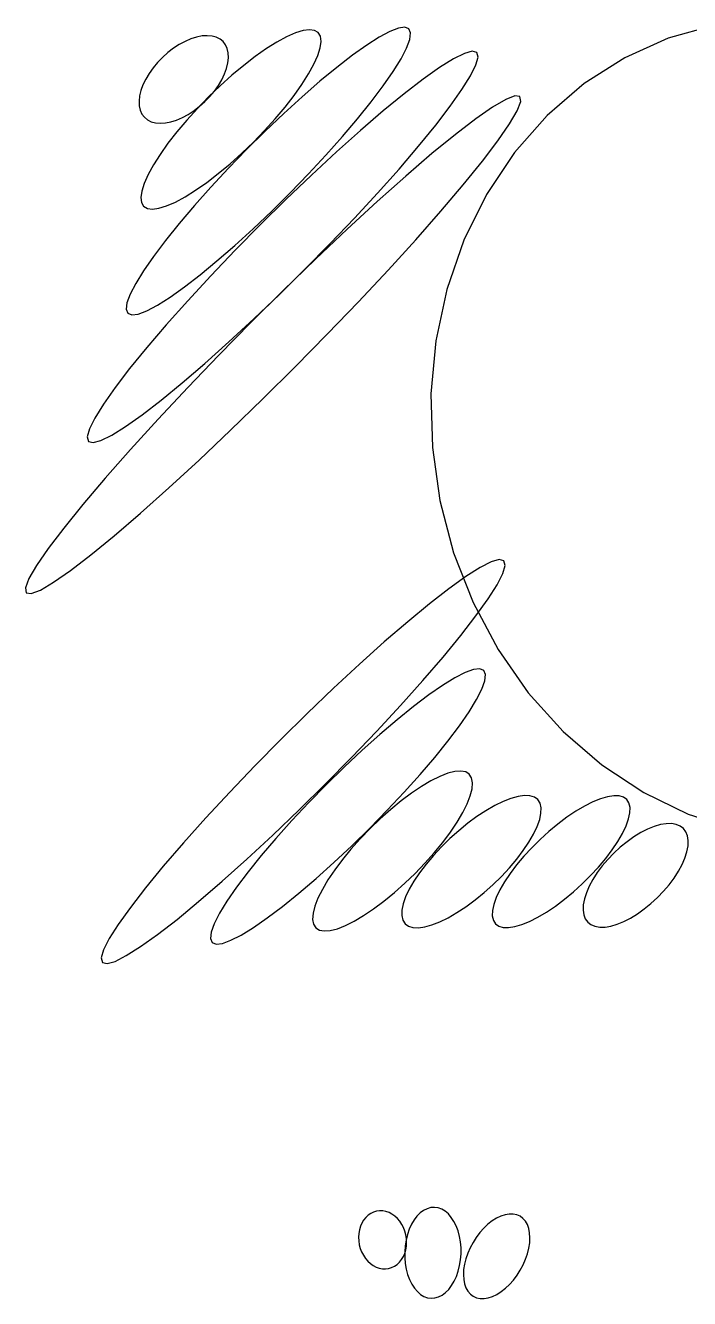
# Model space of a CAD drawing. Extents: x -292 to 292, y -205 to 211.
# Drawn here: x 70.14 to 86.82, y 150.35 to 182.32 of the extents above; entities that cross this region are included whole.
import ezdxf

# ---------------------------------------------------------------- set-up
doc = ezdxf.new("R2010")
doc.units = 0

msp = doc.modelspace()

# ---------------------------------------------------------------- linework, layer by layer
at = {"layer": 'ELLIPSES'}
for p, q in [((79.674, 182.278), (79.513, 182.256)), ((79.775, 182.237), (79.674, 182.278)), ((87.435, 182.325), (86.287, 182.002)), ((74.296, 181.987), (74.15, 181.924)), ((74.439, 182.033), (74.296, 181.987)), ((74.577, 182.06), (74.439, 182.033)), ((74.707, 182.068), (74.577, 182.06)), ((74.827, 182.058), (74.707, 182.068)), ((74.934, 182.029), (74.827, 182.058)), ((75.028, 181.982), (74.934, 182.029)), ((75.106, 181.918), (75.028, 181.982)), ((76.701, 182.04), (76.456, 181.908)), ((76.921, 182.137), (76.701, 182.04)), ((77.114, 182.197), (76.921, 182.137)), ((77.277, 182.218), (77.114, 182.197)), ((77.405, 182.201), (77.277, 182.218)), ((77.497, 182.146), (77.405, 182.201)), ((77.552, 182.053), (77.497, 182.146)), ((77.568, 181.925), (77.552, 182.053)), ((79.028, 182.03), (78.712, 181.83)), ((79.297, 182.173), (79.028, 182.03)), ((79.513, 182.256), (79.297, 182.173)), ((79.716, 181.758), (79.797, 181.975)), ((79.817, 182.136), (79.775, 182.237)), ((79.797, 181.975), (79.817, 182.136)), ((86.287, 182.002), (85.194, 181.512)), ((73.717, 181.643), (73.584, 181.524)), ((73.858, 181.751), (73.717, 181.643)), ((74.003, 181.845), (73.858, 181.751)), ((74.15, 181.924), (74.003, 181.845)), ((75.167, 181.837), (75.106, 181.918)), ((75.21, 181.742), (75.167, 181.837)), ((75.235, 181.633), (75.21, 181.742)), ((75.24, 181.513), (75.235, 181.633)), ((76.192, 181.742), (75.912, 181.546)), ((76.456, 181.908), (76.192, 181.742)), ((77.485, 181.57), (77.546, 181.763)), ((77.546, 181.763), (77.568, 181.925)), ((78.712, 181.83), (78.353, 181.575)), ((79.576, 181.488), (79.716, 181.758)), ((81.167, 181.624), (80.893, 181.488)), ((81.364, 181.677), (81.167, 181.624)), ((81.479, 181.646), (81.364, 181.677)), ((81.51, 181.531), (81.479, 181.646)), ((73.459, 181.396), (73.346, 181.26)), ((73.584, 181.524), (73.459, 181.396)), ((75.193, 181.247), (75.226, 181.383)), ((75.226, 181.383), (75.24, 181.513)), ((75.622, 181.323), (75.327, 181.076)), ((75.912, 181.546), (75.622, 181.323)), ((77.253, 181.106), (77.387, 181.35)), ((77.387, 181.35), (77.485, 181.57)), ((78.353, 181.575), (77.958, 181.271)), ((79.379, 181.169), (79.576, 181.488)), ((80.893, 181.488), (80.545, 181.271)), ((81.322, 181.06), (81.457, 181.334)), ((81.457, 181.334), (81.51, 181.531)), ((85.194, 181.512), (84.174, 180.863)), ((73.246, 181.119), (73.161, 180.975)), ((73.346, 181.26), (73.246, 181.119)), ((75.327, 181.076), (75.031, 180.811)), ((75.073, 180.962), (75.142, 181.106)), ((75.142, 181.106), (75.193, 181.247)), ((77.086, 180.842), (77.253, 181.106)), ((77.958, 181.271), (77.534, 180.922)), ((79.128, 180.808), (79.379, 181.169)), ((80.545, 181.271), (80.13, 180.977)), ((81.105, 180.712), (81.322, 181.06)), ((73.041, 180.69), (73.008, 180.554)), ((73.092, 180.832), (73.041, 180.69)), ((73.161, 180.975), (73.092, 180.832)), ((75.031, 180.811), (74.74, 180.531)), ((74.775, 180.542), (74.888, 180.678)), ((74.888, 180.678), (74.988, 180.819)), ((74.988, 180.819), (75.073, 180.962)), ((76.888, 180.564), (77.086, 180.842)), ((77.534, 180.922), (77.088, 180.534)), ((78.828, 180.41), (79.128, 180.808)), ((80.13, 180.977), (79.654, 180.611)), ((80.812, 180.296), (81.105, 180.712)), ((84.174, 180.863), (83.244, 180.065)), ((73.008, 180.554), (72.994, 180.425)), ((72.994, 180.425), (72.999, 180.304)), ((74.74, 180.531), (74.458, 180.242)), ((74.516, 180.294), (74.65, 180.413)), ((74.65, 180.413), (74.775, 180.542)), ((77.088, 180.534), (76.627, 180.115)), ((76.664, 180.275), (76.888, 180.564)), ((78.484, 179.982), (78.828, 180.41)), ((79.654, 180.611), (79.126, 180.179)), ((82.205, 180.469), (81.876, 180.276)), ((82.435, 180.557), (82.205, 180.469)), ((82.561, 180.538), (82.435, 180.557)), ((82.494, 180.182), (82.581, 180.412)), ((82.581, 180.412), (82.561, 180.538)), ((72.999, 180.304), (73.024, 180.196)), ((73.024, 180.196), (73.067, 180.1)), ((73.067, 180.1), (73.128, 180.02)), ((74.084, 180.013), (74.231, 180.092)), ((74.458, 180.242), (74.191, 179.947)), ((74.231, 180.092), (74.376, 180.186)), ((74.376, 180.186), (74.516, 180.294)), ((76.627, 180.115), (76.16, 179.671)), ((76.415, 179.981), (76.664, 180.275)), ((79.126, 180.179), (78.555, 179.689)), ((80.446, 179.82), (80.812, 180.296)), ((81.876, 180.276), (81.451, 179.98)), ((82.303, 179.851), (82.494, 180.182)), ((83.244, 180.065), (82.422, 179.132)), ((73.128, 180.02), (73.206, 179.955)), ((73.206, 179.955), (73.3, 179.908)), ((73.3, 179.908), (73.407, 179.879)), ((73.407, 179.879), (73.527, 179.869)), ((73.527, 179.869), (73.657, 179.878)), ((73.657, 179.878), (73.795, 179.905)), ((73.795, 179.905), (73.938, 179.95)), ((73.938, 179.95), (74.084, 180.013)), ((74.191, 179.947), (73.943, 179.653)), ((76.148, 179.687), (76.415, 179.981)), ((78.101, 179.532), (78.484, 179.982)), ((80.015, 179.291), (80.446, 179.82)), ((81.451, 179.98), (80.94, 179.588)), ((82.009, 179.425), (82.303, 179.851)), ((73.943, 179.653), (73.718, 179.364)), ((75.576, 179.118), (75.867, 179.397)), ((76.16, 179.671), (75.694, 179.209)), ((75.867, 179.397), (76.148, 179.687)), ((77.687, 179.067), (78.101, 179.532)), ((78.555, 179.689), (77.95, 179.148)), ((80.94, 179.588), (80.35, 179.105)), ((81.619, 178.912), (82.009, 179.425)), ((73.52, 179.086), (73.353, 178.823)), ((73.718, 179.364), (73.52, 179.086)), ((75.694, 179.209), (75.238, 178.738)), ((75.28, 178.852), (75.576, 179.118)), ((77.248, 178.595), (77.687, 179.067)), ((77.95, 179.148), (77.322, 178.567)), ((79.525, 178.719), (80.015, 179.291)), ((80.35, 179.105), (79.693, 178.54)), ((82.422, 179.132), (81.72, 178.081)), ((73.353, 178.823), (73.219, 178.579)), ((74.984, 178.606), (75.28, 178.852)), ((81.139, 178.32), (81.619, 178.912)), ((73.219, 178.579), (73.121, 178.359)), ((74.694, 178.383), (74.984, 178.606)), ((75.238, 178.738), (74.799, 178.267)), ((77.322, 178.567), (76.682, 177.955)), ((76.791, 178.124), (77.248, 178.595)), ((79.693, 178.54), (78.978, 177.903)), ((78.985, 178.114), (79.525, 178.719)), ((73.061, 178.166), (73.038, 178.004)), ((73.121, 178.359), (73.061, 178.166)), ((74.15, 178.021), (74.415, 178.187)), ((74.799, 178.267), (74.384, 177.801)), ((74.415, 178.187), (74.694, 178.383)), ((76.325, 177.663), (76.791, 178.124)), ((78.405, 177.486), (78.985, 178.114)), ((80.578, 177.659), (81.139, 178.32)), ((73.038, 178.004), (73.054, 177.876)), ((73.054, 177.876), (73.109, 177.783)), ((73.492, 177.732), (73.685, 177.792)), ((73.685, 177.792), (73.906, 177.889)), ((73.906, 177.889), (74.15, 178.021)), ((74.384, 177.801), (74.002, 177.351)), ((76.682, 177.955), (76.041, 177.322)), ((78.978, 177.903), (78.218, 177.204)), ((81.72, 178.081), (81.152, 176.929)), ((73.109, 177.783), (73.202, 177.728)), ((73.202, 177.728), (73.33, 177.71)), ((73.33, 177.71), (73.492, 177.732)), ((75.858, 177.218), (76.325, 177.663)), ((77.793, 176.845), (78.405, 177.486)), ((79.944, 176.941), (80.578, 177.659)), ((74.002, 177.351), (73.657, 176.923)), ((75.398, 176.799), (75.858, 177.218)), ((76.041, 177.322), (75.409, 176.68)), ((78.218, 177.204), (77.426, 176.456)), ((73.657, 176.923), (73.357, 176.525)), ((77.161, 176.203), (77.793, 176.845)), ((79.249, 176.178), (79.944, 176.941)), ((81.152, 176.929), (80.725, 175.696)), ((73.357, 176.525), (73.106, 176.164)), ((75.409, 176.68), (74.798, 176.039)), ((74.951, 176.412), (75.398, 176.799)), ((74.527, 176.063), (74.951, 176.412)), ((76.52, 175.57), (77.161, 176.203)), ((77.426, 176.456), (76.617, 175.67)), ((73.106, 176.164), (72.909, 175.846)), ((74.133, 175.758), (74.527, 176.063)), ((74.798, 176.039), (74.217, 175.411)), ((78.504, 175.383), (79.249, 176.178)), ((72.769, 175.575), (72.689, 175.358)), ((72.909, 175.846), (72.769, 175.575)), ((73.774, 175.504), (74.133, 175.758)), ((76.617, 175.67), (75.802, 174.862)), ((75.88, 174.958), (76.52, 175.57)), ((80.725, 175.696), (80.449, 174.403)), ((72.689, 175.358), (72.669, 175.197)), ((73.189, 175.16), (73.458, 175.303)), ((73.458, 175.303), (73.774, 175.504)), ((74.217, 175.411), (73.677, 174.805)), ((77.723, 174.57), (78.504, 175.383)), ((72.669, 175.197), (72.71, 175.096)), ((72.71, 175.096), (72.812, 175.056)), ((72.812, 175.056), (72.972, 175.077)), ((72.972, 175.077), (73.189, 175.16)), ((75.252, 174.377), (75.88, 174.958)), ((73.677, 174.805), (73.188, 174.234)), ((75.802, 174.862), (74.998, 174.044)), ((74.648, 173.836), (75.252, 174.377)), ((76.918, 173.752), (77.723, 174.57)), ((80.449, 174.403), (80.327, 173.073)), ((73.188, 174.234), (72.756, 173.705)), ((74.998, 174.044), (74.216, 173.23)), ((72.756, 173.705), (72.391, 173.229)), ((74.076, 173.346), (74.648, 173.836)), ((76.104, 172.943), (76.918, 173.752)), ((73.548, 172.914), (74.076, 173.346)), ((72.391, 173.229), (72.097, 172.813)), ((74.216, 173.23), (73.472, 172.435)), ((80.327, 173.073), (80.362, 171.727)), ((72.097, 172.813), (71.881, 172.465)), ((73.073, 172.548), (73.548, 172.914)), ((75.294, 172.158), (76.104, 172.943)), ((71.881, 172.465), (71.745, 172.19)), ((72.657, 172.254), (73.073, 172.548)), ((73.472, 172.435), (72.777, 171.672)), ((71.745, 172.19), (71.692, 171.994)), ((72.035, 171.901), (72.309, 172.037)), ((72.309, 172.037), (72.657, 172.254)), ((74.503, 171.409), (75.294, 172.158)), ((71.692, 171.994), (71.724, 171.879)), ((71.724, 171.879), (71.839, 171.848)), ((71.839, 171.848), (72.035, 171.901)), ((80.362, 171.727), (80.553, 170.389)), ((72.777, 171.672), (72.143, 170.954)), ((73.743, 170.71), (74.503, 171.409)), ((72.143, 170.954), (71.581, 170.293)), ((73.028, 170.073), (73.743, 170.71)), ((71.581, 170.293), (71.101, 169.701)), ((80.553, 170.389), (80.896, 169.082)), ((72.37, 169.508), (73.028, 170.073)), ((71.101, 169.701), (70.711, 169.188)), ((71.78, 169.025), (72.37, 169.508)), ((70.711, 169.188), (70.418, 168.762)), ((71.269, 168.633), (71.78, 169.025)), ((80.896, 169.082), (81.387, 167.828)), ((81.843, 168.85), (81.562, 168.707)), ((82.044, 168.907), (81.843, 168.85)), ((82.16, 168.877), (82.044, 168.907)), ((82.19, 168.761), (82.16, 168.877)), ((70.418, 168.762), (70.226, 168.432)), ((70.845, 168.338), (71.269, 168.633)), ((81.562, 168.707), (81.204, 168.481)), ((81.99, 168.279), (82.133, 168.56)), ((82.133, 168.56), (82.19, 168.761)), ((70.226, 168.432), (70.14, 168.201)), ((70.14, 168.201), (70.159, 168.076)), ((70.515, 168.144), (70.845, 168.338)), ((81.204, 168.481), (80.777, 168.176)), ((81.764, 167.921), (81.99, 168.279)), ((70.159, 168.076), (70.285, 168.057)), ((70.285, 168.057), (70.515, 168.144)), ((80.777, 168.176), (80.287, 167.796)), ((81.458, 167.494), (81.764, 167.921)), ((80.287, 167.796), (79.743, 167.348)), ((81.387, 167.828), (82.016, 166.649)), ((79.743, 167.348), (79.153, 166.84)), ((81.079, 167.004), (81.458, 167.494)), ((80.631, 166.46), (81.079, 167.004)), ((79.153, 166.84), (78.529, 166.281)), ((82.016, 166.649), (82.773, 165.565)), ((78.529, 166.281), (77.881, 165.68)), ((80.123, 165.871), (80.631, 166.46)), ((81.187, 166.07), (80.925, 165.937)), ((81.398, 166.146), (81.187, 166.07)), ((81.555, 166.163), (81.398, 166.146)), ((81.656, 166.121), (81.555, 166.163)), ((81.698, 166.021), (81.656, 166.121)), ((81.681, 165.863), (81.698, 166.021)), ((77.881, 165.68), (77.22, 165.047)), ((79.564, 165.247), (80.123, 165.871)), ((80.618, 165.748), (80.27, 165.508)), ((80.925, 165.937), (80.618, 165.748)), ((81.472, 165.391), (81.605, 165.652)), ((81.605, 165.652), (81.681, 165.863)), ((80.27, 165.508), (79.887, 165.219)), ((81.283, 165.083), (81.472, 165.391)), ((82.773, 165.565), (83.645, 164.595)), ((77.22, 165.047), (76.557, 164.394)), ((78.963, 164.599), (79.564, 165.247)), ((79.887, 165.219), (79.476, 164.888)), ((81.042, 164.735), (81.283, 165.083)), ((79.476, 164.888), (79.044, 164.519)), ((80.754, 164.352), (81.042, 164.735)), ((76.557, 164.394), (75.904, 163.731)), ((78.33, 163.937), (78.963, 164.599)), ((79.044, 164.519), (78.598, 164.119)), ((83.645, 164.595), (84.616, 163.754)), ((78.598, 164.119), (78.147, 163.695)), ((80.422, 163.942), (80.754, 164.352)), ((75.904, 163.731), (75.271, 163.069)), ((77.677, 163.274), (78.33, 163.937)), ((80.053, 163.51), (80.422, 163.942)), ((84.616, 163.754), (85.671, 163.058)), ((78.147, 163.695), (77.696, 163.254)), ((79.654, 163.064), (80.053, 163.51)), ((80.547, 163.462), (80.326, 163.351)), ((80.749, 163.541), (80.547, 163.462)), ((80.927, 163.586), (80.749, 163.541)), ((81.078, 163.597), (80.927, 163.586)), ((81.199, 163.574), (81.078, 163.597)), ((81.289, 163.517), (81.199, 163.574)), ((81.347, 163.426), (81.289, 163.517)), ((81.37, 163.305), (81.347, 163.426)), ((77.014, 162.621), (77.677, 163.274)), ((77.696, 163.254), (77.256, 162.804)), ((80.087, 163.21), (79.837, 163.042)), ((80.326, 163.351), (80.087, 163.21)), ((81.314, 162.976), (81.359, 163.154)), ((81.359, 163.154), (81.37, 163.305)), ((75.271, 163.069), (74.67, 162.421)), ((77.256, 162.804), (76.832, 162.352)), ((79.23, 162.612), (79.654, 163.064)), ((79.578, 162.848), (79.315, 162.633)), ((79.837, 163.042), (79.578, 162.848)), ((81.124, 162.553), (81.235, 162.775)), ((81.235, 162.775), (81.314, 162.976)), ((82.139, 162.833), (81.928, 162.73)), ((82.336, 162.91), (82.139, 162.833)), ((82.516, 162.96), (82.336, 162.91)), ((82.676, 162.982), (82.516, 162.96)), ((82.813, 162.976), (82.676, 162.982)), ((82.925, 162.942), (82.813, 162.976)), ((83.01, 162.879), (82.925, 162.942)), ((83.067, 162.79), (83.01, 162.879)), ((83.094, 162.676), (83.067, 162.79)), ((84.39, 162.821), (84.182, 162.716)), ((84.584, 162.901), (84.39, 162.821)), ((84.761, 162.953), (84.584, 162.901)), ((84.919, 162.978), (84.761, 162.953)), ((85.054, 162.975), (84.919, 162.978)), ((85.164, 162.943), (85.054, 162.975)), ((85.247, 162.883), (85.164, 162.943)), ((85.302, 162.797), (85.247, 162.883)), ((85.328, 162.685), (85.302, 162.797)), ((85.671, 163.058), (86.791, 162.518)), ((76.352, 161.988), (77.014, 162.621)), ((78.789, 162.162), (79.23, 162.612)), ((79.315, 162.633), (79.054, 162.4)), ((80.983, 162.315), (81.124, 162.553)), ((81.481, 162.453), (81.252, 162.285)), ((81.708, 162.602), (81.481, 162.453)), ((81.928, 162.73), (81.708, 162.602)), ((83.058, 162.381), (83.091, 162.539)), ((83.091, 162.539), (83.094, 162.676)), ((83.964, 162.586), (83.74, 162.436)), ((84.182, 162.716), (83.964, 162.586)), ((85.29, 162.394), (85.324, 162.55)), ((85.324, 162.55), (85.328, 162.685)), ((86.791, 162.518), (87.957, 162.143)), ((74.67, 162.421), (74.11, 161.797)), ((76.832, 162.352), (76.432, 161.907)), ((78.339, 161.721), (78.789, 162.162)), ((78.797, 162.154), (78.55, 161.897)), ((79.054, 162.4), (78.797, 162.154)), ((80.815, 162.064), (80.983, 162.315)), ((81.252, 162.285), (81.024, 162.1)), ((82.905, 162.013), (82.996, 162.204)), ((82.996, 162.204), (83.058, 162.381)), ((83.513, 162.266), (83.288, 162.08)), ((83.74, 162.436), (83.513, 162.266)), ((85.138, 162.031), (85.228, 162.22)), ((85.228, 162.22), (85.29, 162.394)), ((85.768, 162.138), (85.598, 162.051)), ((85.934, 162.205), (85.768, 162.138)), ((86.091, 162.251), (85.934, 162.205)), ((86.238, 162.276), (86.091, 162.251)), ((86.372, 162.278), (86.238, 162.276)), ((86.49, 162.258), (86.372, 162.278)), ((86.591, 162.216), (86.49, 162.258)), ((86.673, 162.153), (86.591, 162.216)), ((86.734, 162.07), (86.673, 162.153)), ((75.704, 161.387), (76.352, 161.988)), ((76.432, 161.907), (76.063, 161.475)), ((78.55, 161.897), (78.318, 161.635)), ((80.406, 161.542), (80.621, 161.805)), ((80.802, 161.901), (80.589, 161.693)), ((80.621, 161.805), (80.815, 162.064)), ((81.024, 162.1), (80.802, 161.901)), ((82.646, 161.598), (82.788, 161.81)), ((82.788, 161.81), (82.905, 162.013)), ((83.069, 161.881), (82.858, 161.672)), ((83.288, 162.08), (83.069, 161.881)), ((84.881, 161.618), (85.021, 161.829)), ((85.021, 161.829), (85.138, 162.031)), ((85.253, 161.823), (85.084, 161.687)), ((85.425, 161.945), (85.253, 161.823)), ((85.598, 162.051), (85.425, 161.945)), ((86.773, 161.969), (86.734, 162.07)), ((86.79, 161.85), (86.773, 161.969)), ((86.785, 161.716), (86.79, 161.85)), ((74.11, 161.797), (73.603, 161.208)), ((77.887, 161.297), (78.339, 161.721)), ((78.318, 161.635), (78.103, 161.373)), ((80.173, 161.281), (80.406, 161.542)), ((80.389, 161.479), (80.205, 161.261)), ((80.589, 161.693), (80.389, 161.479)), ((82.482, 161.382), (82.646, 161.598)), ((82.858, 161.672), (82.66, 161.457)), ((84.718, 161.403), (84.881, 161.618)), ((84.922, 161.538), (84.77, 161.38)), ((85.084, 161.687), (84.922, 161.538)), ((86.707, 161.413), (86.757, 161.57)), ((86.757, 161.57), (86.785, 161.716)), ((73.603, 161.208), (73.155, 160.664)), ((75.08, 160.828), (75.704, 161.387)), ((76.063, 161.475), (75.732, 161.064)), ((77.441, 160.897), (77.887, 161.297)), ((78.103, 161.373), (77.909, 161.114)), ((79.926, 161.024), (80.173, 161.281)), ((80.205, 161.261), (80.041, 161.045)), ((82.098, 160.95), (82.298, 161.165)), ((82.298, 161.165), (82.482, 161.382)), ((82.478, 161.241), (82.315, 161.025)), ((82.66, 161.457), (82.478, 161.241)), ((84.338, 160.971), (84.536, 161.186)), ((84.629, 161.215), (84.503, 161.046)), ((84.536, 161.186), (84.718, 161.403)), ((84.77, 161.38), (84.629, 161.215)), ((86.544, 161.081), (86.635, 161.25)), ((86.635, 161.25), (86.707, 161.413)), ((75.732, 161.064), (75.443, 160.681)), ((77.009, 160.529), (77.441, 160.897)), ((77.74, 160.863), (77.6, 160.625)), ((77.909, 161.114), (77.74, 160.863)), ((79.67, 160.778), (79.926, 161.024)), ((80.041, 161.045), (79.899, 160.834)), ((81.885, 160.742), (82.098, 160.95)), ((82.315, 161.025), (82.174, 160.815)), ((84.127, 160.763), (84.338, 160.971)), ((84.394, 160.875), (84.302, 160.707)), ((84.503, 161.046), (84.394, 160.875)), ((86.308, 160.742), (86.435, 160.911)), ((86.435, 160.911), (86.544, 161.081)), ((73.155, 160.664), (72.775, 160.174)), ((74.491, 160.32), (75.08, 160.828)), ((75.443, 160.681), (75.202, 160.333)), ((76.598, 160.197), (77.009, 160.529)), ((77.6, 160.625), (77.489, 160.403)), ((79.146, 160.33), (79.408, 160.545)), ((79.408, 160.545), (79.67, 160.778)), ((79.782, 160.63), (79.691, 160.439)), ((79.899, 160.834), (79.782, 160.63)), ((81.435, 160.359), (81.663, 160.544)), ((81.663, 160.544), (81.885, 160.742)), ((82.058, 160.613), (81.967, 160.423)), ((82.174, 160.815), (82.058, 160.613)), ((83.682, 160.378), (83.907, 160.564)), ((83.907, 160.564), (84.127, 160.763)), ((84.231, 160.543), (84.181, 160.386)), ((84.302, 160.707), (84.231, 160.543)), ((86.015, 160.418), (86.168, 160.577)), ((86.168, 160.577), (86.308, 160.742)), ((73.947, 159.872), (74.491, 160.32)), ((75.202, 160.333), (75.014, 160.025)), ((77.41, 160.202), (77.365, 160.024)), ((77.489, 160.403), (77.41, 160.202)), ((78.887, 160.136), (79.146, 160.33)), ((79.629, 160.263), (79.596, 160.105)), ((79.691, 160.439), (79.629, 160.263)), ((81.206, 160.19), (81.435, 160.359)), ((81.905, 160.249), (81.872, 160.093)), ((81.967, 160.423), (81.905, 160.249)), ((83.231, 160.057), (83.455, 160.208)), ((83.455, 160.208), (83.682, 160.378)), ((84.153, 160.24), (84.148, 160.107)), ((84.181, 160.386), (84.153, 160.24)), ((85.685, 160.133), (85.854, 160.27)), ((85.854, 160.27), (86.015, 160.418)), ((72.775, 160.174), (72.469, 159.747)), ((75.014, 160.025), (74.88, 159.764)), ((75.867, 159.668), (76.216, 159.908)), ((76.216, 159.908), (76.598, 160.197)), ((77.365, 160.024), (77.354, 159.873)), ((78.398, 159.827), (78.636, 159.968)), ((78.636, 159.968), (78.887, 160.136)), ((79.596, 160.105), (79.593, 159.967)), ((79.593, 159.967), (79.62, 159.853)), ((80.548, 159.811), (80.759, 159.914)), ((80.759, 159.914), (80.979, 160.041)), ((80.979, 160.041), (81.206, 160.19)), ((81.872, 160.093), (81.868, 159.958)), ((81.868, 159.958), (81.894, 159.847)), ((82.806, 159.823), (83.014, 159.928)), ((83.014, 159.928), (83.231, 160.057)), ((84.148, 160.107), (84.165, 159.988)), ((84.165, 159.988), (84.204, 159.886)), ((84.204, 159.886), (84.265, 159.803)), ((85.17, 159.819), (85.34, 159.906)), ((85.34, 159.906), (85.513, 160.011)), ((85.513, 160.011), (85.685, 160.133)), ((72.469, 159.747), (72.243, 159.389)), ((73.457, 159.492), (73.947, 159.872)), ((74.88, 159.764), (74.805, 159.553)), ((75.56, 159.479), (75.867, 159.668)), ((77.354, 159.873), (77.377, 159.751)), ((77.377, 159.751), (77.434, 159.661)), ((77.434, 159.661), (77.524, 159.604)), ((77.524, 159.604), (77.646, 159.581)), ((77.646, 159.581), (77.797, 159.592)), ((77.797, 159.592), (77.975, 159.637)), ((77.975, 159.637), (78.176, 159.716)), ((78.176, 159.716), (78.398, 159.827)), ((79.62, 159.853), (79.677, 159.764)), ((79.677, 159.764), (79.762, 159.702)), ((79.762, 159.702), (79.874, 159.667)), ((79.874, 159.667), (80.011, 159.661)), ((80.011, 159.661), (80.171, 159.683)), ((80.171, 159.683), (80.351, 159.733)), ((80.351, 159.733), (80.548, 159.811)), ((81.894, 159.847), (81.949, 159.76)), ((81.949, 159.76), (82.032, 159.701)), ((82.032, 159.701), (82.142, 159.669)), ((82.142, 159.669), (82.277, 159.665)), ((82.277, 159.665), (82.434, 159.69)), ((82.434, 159.69), (82.612, 159.743)), ((82.612, 159.743), (82.806, 159.823)), ((84.265, 159.803), (84.347, 159.74)), ((84.347, 159.74), (84.447, 159.698)), ((84.447, 159.698), (84.566, 159.678)), ((84.566, 159.678), (84.7, 159.68)), ((84.7, 159.68), (84.846, 159.705)), ((84.846, 159.705), (85.004, 159.751)), ((85.004, 159.751), (85.17, 159.819)), ((72.243, 159.389), (72.101, 159.108)), ((73.029, 159.187), (73.457, 159.492)), ((74.805, 159.553), (74.788, 159.396)), ((74.788, 159.396), (74.83, 159.295)), ((74.83, 159.295), (74.93, 159.253)), ((74.93, 159.253), (75.087, 159.27)), ((75.087, 159.27), (75.298, 159.346)), ((75.298, 159.346), (75.56, 159.479)), ((72.101, 159.108), (72.044, 158.907)), ((72.39, 158.818), (72.672, 158.961)), ((72.672, 158.961), (73.029, 159.187)), ((72.044, 158.907), (72.074, 158.791)), ((72.074, 158.791), (72.19, 158.761)), ((72.19, 158.761), (72.39, 158.818)), ((78.961, 152.542), (78.886, 152.52)), ((79.038, 152.552), (78.961, 152.542)), ((79.117, 152.55), (79.038, 152.552)), ((79.196, 152.535), (79.117, 152.55)), ((79.274, 152.508), (79.196, 152.535)), ((80.142, 152.562), (80.056, 152.499)), ((80.231, 152.606), (80.142, 152.562)), ((80.323, 152.632), (80.231, 152.606)), ((80.416, 152.639), (80.323, 152.632)), ((80.508, 152.626), (80.416, 152.639)), ((80.598, 152.593), (80.508, 152.626)), ((80.684, 152.542), (80.598, 152.593)), ((80.764, 152.473), (80.684, 152.542)), ((78.591, 152.245), (78.555, 152.164)), ((78.636, 152.319), (78.591, 152.245)), ((78.688, 152.384), (78.636, 152.319)), ((78.748, 152.44), (78.688, 152.384)), ((78.814, 152.486), (78.748, 152.44)), ((78.886, 152.52), (78.814, 152.486)), ((79.348, 152.469), (79.274, 152.508)), ((79.419, 152.419), (79.348, 152.469)), ((79.484, 152.359), (79.419, 152.419)), ((79.543, 152.29), (79.484, 152.359)), ((79.595, 152.212), (79.543, 152.29)), ((79.638, 152.129), (79.595, 152.212)), ((79.838, 152.213), (79.782, 152.091)), ((79.903, 152.323), (79.838, 152.213)), ((79.976, 152.419), (79.903, 152.323)), ((80.056, 152.499), (79.976, 152.419)), ((80.838, 152.387), (80.764, 152.473)), ((80.905, 152.286), (80.838, 152.387)), ((80.962, 152.172), (80.905, 152.286)), ((81.757, 152.214), (81.654, 152.116)), ((81.865, 152.298), (81.757, 152.214)), ((81.974, 152.367), (81.865, 152.298)), ((82.083, 152.419), (81.974, 152.367)), ((82.19, 152.454), (82.083, 152.419)), ((82.294, 152.472), (82.19, 152.454)), ((82.392, 152.471), (82.294, 152.472)), ((82.484, 152.452), (82.392, 152.471)), ((82.566, 152.415), (82.484, 152.452)), ((82.639, 152.361), (82.566, 152.415)), ((82.7, 152.291), (82.639, 152.361)), ((82.749, 152.205), (82.7, 152.291)), ((82.784, 152.107), (82.749, 152.205)), ((78.513, 151.985), (78.507, 151.891)), ((78.507, 151.891), (78.512, 151.796)), ((78.529, 152.076), (78.513, 151.985)), ((78.555, 152.164), (78.529, 152.076)), ((79.673, 152.04), (79.638, 152.129)), ((79.697, 151.947), (79.673, 152.04)), ((79.712, 151.852), (79.697, 151.947)), ((79.736, 151.958), (79.701, 151.818)), ((79.782, 152.091), (79.736, 151.958)), ((81.009, 152.046), (80.962, 152.172)), ((81.045, 151.911), (81.009, 152.046)), ((81.069, 151.769), (81.045, 151.911)), ((81.466, 151.886), (81.384, 151.758)), ((81.556, 152.006), (81.466, 151.886)), ((81.654, 152.116), (81.556, 152.006)), ((82.806, 151.996), (82.784, 152.107)), ((82.814, 151.875), (82.806, 151.996)), ((78.512, 151.796), (78.526, 151.701)), ((78.526, 151.701), (78.551, 151.608)), ((78.551, 151.608), (78.585, 151.519)), ((79.678, 151.672), (79.667, 151.524)), ((79.668, 151.484), (79.694, 151.571)), ((79.701, 151.818), (79.678, 151.672)), ((79.694, 151.571), (79.711, 151.663)), ((79.711, 151.663), (79.716, 151.757)), ((79.716, 151.757), (79.712, 151.852)), ((81.082, 151.622), (81.069, 151.769)), ((81.083, 151.472), (81.082, 151.622)), ((81.312, 151.624), (81.252, 151.486)), ((81.384, 151.758), (81.312, 151.624)), ((82.752, 151.473), (82.786, 151.611)), ((82.786, 151.611), (82.807, 151.746)), ((82.807, 151.746), (82.814, 151.875)), ((78.585, 151.519), (78.629, 151.435)), ((78.629, 151.435), (78.68, 151.358)), ((78.68, 151.358), (78.739, 151.289)), ((78.739, 151.289), (78.805, 151.229)), ((79.475, 151.207), (79.535, 151.263)), ((79.535, 151.263), (79.588, 151.329)), ((79.588, 151.329), (79.633, 151.403)), ((79.633, 151.403), (79.668, 151.484)), ((79.667, 151.524), (79.667, 151.374)), ((79.667, 151.374), (79.68, 151.228)), ((81.048, 151.178), (81.071, 151.324)), ((81.071, 151.324), (81.083, 151.472)), ((81.204, 151.347), (81.169, 151.209)), ((81.252, 151.486), (81.204, 151.347)), ((82.643, 151.196), (82.704, 151.334)), ((82.704, 151.334), (82.752, 151.473)), ((78.805, 151.229), (78.875, 151.179)), ((78.875, 151.179), (78.95, 151.14)), ((78.95, 151.14), (79.027, 151.113)), ((79.027, 151.113), (79.106, 151.098)), ((79.106, 151.098), (79.185, 151.095)), ((79.185, 151.095), (79.263, 151.105)), ((79.263, 151.105), (79.338, 151.128)), ((79.338, 151.128), (79.409, 151.162)), ((79.409, 151.162), (79.475, 151.207)), ((79.68, 151.228), (79.705, 151.085)), ((79.705, 151.085), (79.741, 150.95)), ((79.741, 150.95), (79.788, 150.824)), ((80.967, 150.906), (81.013, 151.038)), ((81.013, 151.038), (81.048, 151.178)), ((81.148, 151.075), (81.142, 150.946)), ((81.142, 150.946), (81.149, 150.825)), ((81.169, 151.209), (81.148, 151.075)), ((82.399, 150.814), (82.49, 150.934)), ((82.49, 150.934), (82.572, 151.062)), ((82.572, 151.062), (82.643, 151.196)), ((79.788, 150.824), (79.845, 150.71)), ((79.845, 150.71), (79.911, 150.609)), ((79.911, 150.609), (79.985, 150.523)), ((80.773, 150.577), (80.846, 150.673)), ((80.846, 150.673), (80.911, 150.783)), ((80.911, 150.783), (80.967, 150.906)), ((81.149, 150.825), (81.171, 150.714)), ((81.171, 150.714), (81.207, 150.615)), ((81.207, 150.615), (81.255, 150.53)), ((82.091, 150.523), (82.198, 150.607)), ((82.198, 150.607), (82.301, 150.704)), ((82.301, 150.704), (82.399, 150.814)), ((79.985, 150.523), (80.066, 150.454)), ((80.066, 150.454), (80.152, 150.403)), ((80.152, 150.403), (80.241, 150.37)), ((80.241, 150.37), (80.333, 150.357)), ((80.333, 150.357), (80.426, 150.364)), ((80.426, 150.364), (80.518, 150.39)), ((80.518, 150.39), (80.608, 150.434)), ((80.608, 150.434), (80.693, 150.497)), ((80.693, 150.497), (80.773, 150.577)), ((81.255, 150.53), (81.317, 150.459)), ((81.317, 150.459), (81.389, 150.405)), ((81.389, 150.405), (81.472, 150.369)), ((81.472, 150.369), (81.563, 150.35)), ((81.563, 150.35), (81.661, 150.349)), ((81.661, 150.349), (81.765, 150.366)), ((81.765, 150.366), (81.872, 150.401)), ((81.872, 150.401), (81.982, 150.454)), ((81.982, 150.454), (82.091, 150.523))]:
    msp.add_line(p, q, dxfattribs=at)

doc.saveas('drawing.dxf')
